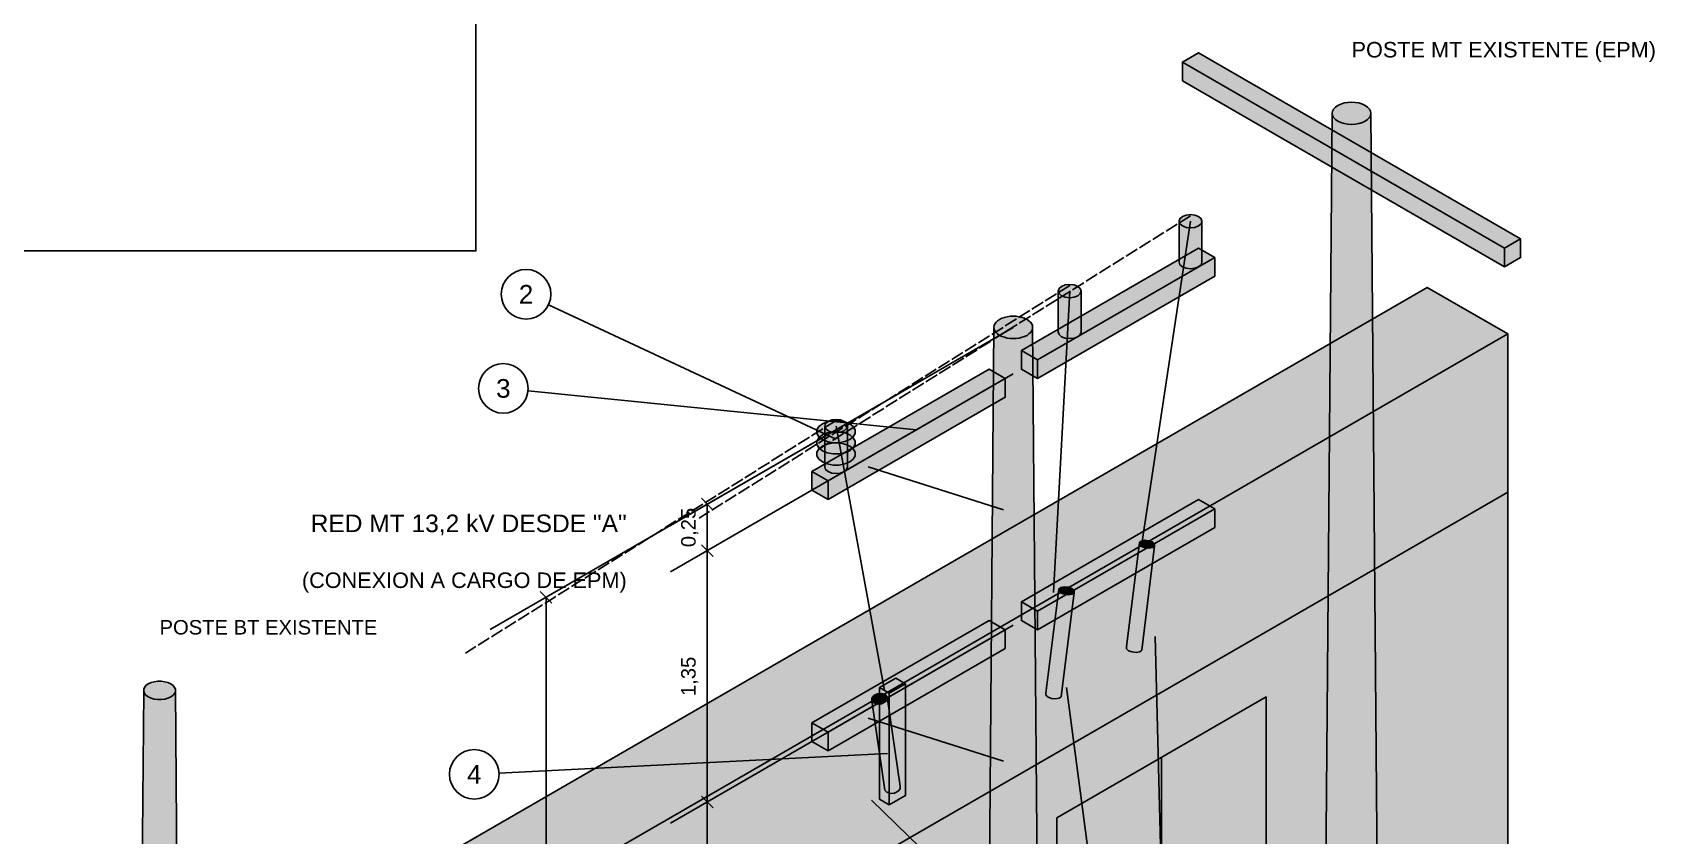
# Paper-space layout 'PLANCHA 3' of a CAD drawing. Header units: metres, sheet in millimetres. Extents: x 0 to 841, y 0 to 594.
# Drawn here: x 195.1 to 352.1, y 269.5 to 347.1 of the extents above; entities that cross this region are included whole.
import ezdxf
from ezdxf.enums import TextEntityAlignment as Align

# ---------------------------------------------------------------- set-up
doc = ezdxf.new("R2010")
doc.units = ezdxf.units.M
doc.linetypes.add('DASHED', pattern=[1.524, 1.27, -0.254])
for name, color, linetype in [('COTAS', 7, 'CONTINUOUS'), ('ISO_FILL', 8, 'CONTINUOUS'), ('ISO_FINO', 7, 'CONTINUOUS'), ('ISO_LIN', 7, 'CONTINUOUS'), ('ISO_OCULTO', 7, 'DASHED'), ('ISO_TXT', 7, 'CONTINUOUS'), ('MARCO', 7, 'CONTINUOUS'), ('TEXTO', 7, 'CONTINUOUS')]:
    doc.layers.add(name, color=color, linetype=linetype)
doc.styles.add('ARIAL', font='arial.ttf')

psp = doc.layouts.new('PLANCHA 3')

# ---------------------------------------------------------------- hatches: boundary and pattern name
at = {"layer": 'ISO_FILL', "true_color": 0x8f969d}
for points in [[(337.54, 326.25), (339.1, 327.15), (307.93, 345.15), (306.37, 344.25)], [(292.34, 315.45), (309.49, 325.35), (307.93, 326.25), (290.78, 316.35)], [(272.07, 303.75), (289.22, 313.65), (287.66, 314.55), (270.51, 304.65)], [(292.34, 291.15), (309.49, 301.05), (307.93, 301.95), (290.78, 292.05)], [(272.07, 279.45), (289.22, 289.35), (287.66, 290.25), (270.51, 280.35)]]:
    psp.add_hatch(color=7, dxfattribs=at).paths.add_polyline_path(points)
at = {"layer": 'ISO_FILL', "true_color": 0x70767c}
for points in [[(337.54, 324.45), (306.37, 342.45), (306.37, 344.25), (337.54, 326.25)], [(292.34, 313.65), (290.78, 314.55), (290.78, 316.35), (292.34, 315.45)], [(272.07, 301.95), (270.51, 302.85), (270.51, 304.65), (272.07, 303.75)], [(292.34, 289.35), (290.78, 290.25), (290.78, 292.05), (292.34, 291.15)], [(272.07, 277.65), (270.51, 278.55), (270.51, 280.35), (272.07, 279.45)]]:
    psp.add_hatch(color=7, dxfattribs=at).paths.add_polyline_path(points)
at = {"layer": 'ISO_FILL', "true_color": 0x6a5855}
for points in [[(319.32, 155.7), (319.38, 155.32), (320.9, 339.09), (320.86, 339.3)], [(204.75, 153.73), (204.88, 153.4), (205.92, 283.21), (205.85, 283.4)]]:
    psp.add_hatch(color=7, dxfattribs=at).paths.add_polyline_path(points)
at = {"layer": 'ISO_FILL', "true_color": 0x6c5a57}
psp.add_hatch(color=7, dxfattribs=at).paths.add_polyline_path([(319.38, 155.32), (319.58, 154.95), (321, 338.89), (320.9, 339.09)])
at = {"layer": 'ISO_FILL', "true_color": 0xba9a95}
for points in [[(321.41, 340.06), (321.18, 339.9), (321, 339.71), (320.9, 339.51), (320.86, 339.3), (320.9, 339.09), (321, 338.89), (321.18, 338.7), (321.41, 338.53), (321.69, 338.4), (322.02, 338.3), (322.37, 338.24), (322.74, 338.22), (323.1, 338.24), (323.45, 338.3), (323.78, 338.4), (324.06, 338.53), (324.29, 338.7), (324.47, 338.89), (324.57, 339.09), (324.61, 339.3), (324.57, 339.51), (324.47, 339.71), (324.29, 339.9), (324.06, 340.06), (323.78, 340.2), (323.45, 340.3), (323.1, 340.36), (322.74, 340.38), (322.37, 340.36), (322.02, 340.3), (321.69, 340.2)], [(206.29, 284.13), (206.07, 283.97), (205.92, 283.79), (205.85, 283.6), (205.85, 283.4), (205.92, 283.21), (206.07, 283.03), (206.29, 282.87), (206.56, 282.75), (206.87, 282.66), (207.21, 282.61), (207.55, 282.61), (207.89, 282.66), (208.2, 282.75), (208.47, 282.87), (208.69, 283.03), (208.84, 283.21), (208.91, 283.4), (208.91, 283.6), (208.84, 283.79), (208.69, 283.97), (208.47, 284.13), (208.2, 284.25), (207.89, 284.34), (207.55, 284.39), (207.21, 284.39), (206.87, 284.34), (206.56, 284.25)]]:
    psp.add_hatch(color=7, dxfattribs=at).paths.add_polyline_path(points)
at = {"layer": 'ISO_FILL', "true_color": 0x957b78}
psp.add_hatch(color=7, dxfattribs=at).paths.add_polyline_path([(325.89, 154.95), (326.09, 155.32), (324.57, 339.09), (324.47, 338.89)])
at = {"layer": 'ISO_FILL', "true_color": 0x87706c}
psp.add_hatch(color=7, dxfattribs=at).paths.add_polyline_path([(326.09, 155.32), (326.15, 155.7), (324.61, 339.3), (324.57, 339.09)])
at = {"layer": 'ISO_FILL', "true_color": 0x7c6764}
psp.add_hatch(color=7, dxfattribs=at).paths.add_polyline_path([(319.58, 154.95), (319.89, 154.6), (321.18, 338.7), (321, 338.89)])
at = {"layer": 'ISO_FILL', "true_color": 0x8b7370}
psp.add_hatch(color=7, dxfattribs=at).paths.add_polyline_path([(319.89, 154.6), (320.32, 154.31), (321.41, 338.53), (321.18, 338.7)])
at = {"layer": 'ISO_FILL', "true_color": 0x987e7b}
psp.add_hatch(color=7, dxfattribs=at).paths.add_polyline_path([(320.32, 154.31), (320.84, 154.06), (321.69, 338.4), (321.41, 338.53)])
at = {"layer": 'ISO_FILL', "true_color": 0xa48884}
psp.add_hatch(color=7, dxfattribs=at).paths.add_polyline_path([(320.84, 154.06), (321.43, 153.88), (322.02, 338.3), (321.69, 338.4)])
at = {"layer": 'ISO_FILL', "true_color": 0xae908c}
psp.add_hatch(color=7, dxfattribs=at).paths.add_polyline_path([(321.43, 153.88), (322.07, 153.77), (322.37, 338.24), (322.02, 338.3)])
at = {"layer": 'ISO_FILL', "true_color": 0xb59691}
psp.add_hatch(color=7, dxfattribs=at).paths.add_polyline_path([(322.07, 153.77), (322.74, 153.73), (322.74, 338.22), (322.37, 338.24)])
at = {"layer": 'ISO_FILL', "true_color": 0xb99995}
for points in [[(322.74, 153.73), (323.4, 153.77), (323.1, 338.24), (322.74, 338.22)], [(208.25, 152.46), (208.79, 152.61), (208.2, 282.75), (207.89, 282.66)]]:
    psp.add_hatch(color=7, dxfattribs=at).paths.add_polyline_path(points)
at = {"layer": 'ISO_FILL', "true_color": 0xba9a96}
for points in [[(323.4, 153.77), (324.04, 153.88), (323.45, 338.3), (323.1, 338.24)], [(207.68, 152.38), (208.25, 152.46), (207.89, 282.66), (207.55, 282.61)]]:
    psp.add_hatch(color=7, dxfattribs=at).paths.add_polyline_path(points)
at = {"layer": 'ISO_FILL', "true_color": 0xb89994}
psp.add_hatch(color=7, dxfattribs=at).paths.add_polyline_path([(324.04, 153.88), (324.63, 154.06), (323.78, 338.4), (323.45, 338.3)])
at = {"layer": 'ISO_FILL', "true_color": 0xb39490}
psp.add_hatch(color=7, dxfattribs=at).paths.add_polyline_path([(324.63, 154.06), (325.15, 154.31), (324.06, 338.53), (323.78, 338.4)])
at = {"layer": 'ISO_FILL', "true_color": 0xab8e8a}
psp.add_hatch(color=7, dxfattribs=at).paths.add_polyline_path([(325.15, 154.31), (325.58, 154.6), (324.29, 338.7), (324.06, 338.53)])
at = {"layer": 'ISO_FILL', "true_color": 0xa18582}
psp.add_hatch(color=7, dxfattribs=at).paths.add_polyline_path([(325.58, 154.6), (325.89, 154.95), (324.47, 338.89), (324.29, 338.7)])
at = {"layer": 'ISO_FILL', "true_color": 0x914c34}
for points in [[(306.37, 329.31), (306.13, 329.1), (306.05, 328.86), (306.13, 328.62), (306.37, 328.41), (306.73, 328.27), (307.15, 328.22), (307.57, 328.27), (307.93, 328.41), (308.17, 328.62), (308.25, 328.86), (308.17, 329.1), (307.93, 329.31), (307.57, 329.45), (307.15, 329.5), (306.73, 329.45)], [(307.15, 324.26), (307.57, 324.31), (307.57, 328.27), (307.15, 328.22)], [(294.68, 322.56), (294.44, 322.35), (294.35, 322.11), (294.44, 321.87), (294.68, 321.66), (295.03, 321.52), (295.46, 321.47), (295.88, 321.52), (296.24, 321.66), (296.47, 321.87), (296.56, 322.11), (296.47, 322.35), (296.24, 322.56), (295.88, 322.7), (295.46, 322.75), (295.03, 322.7)], [(295.46, 317.51), (295.88, 317.56), (295.88, 321.52), (295.46, 321.47)], [(271.53, 309.28), (271.18, 309.01), (271, 308.69), (271, 308.35), (271.18, 308.03), (271.53, 307.75), (272, 307.56), (272.56, 307.45), (273.15, 307.45), (273.7, 307.56), (274.18, 307.75), (274.52, 308.03), (274.7, 308.35), (274.7, 308.69), (274.52, 309.01), (274.18, 309.28), (273.7, 309.48), (273.15, 309.59), (272.56, 309.59), (272, 309.48)], [(272.07, 309.51), (271.83, 309.3), (271.75, 309.06), (271.83, 308.82), (272.07, 308.61), (272.43, 308.47), (272.85, 308.42), (273.27, 308.47), (273.63, 308.61), (273.87, 308.82), (273.95, 309.06), (273.87, 309.3), (273.63, 309.51), (273.27, 309.65), (272.85, 309.7), (272.43, 309.65)], [(271.53, 308.2), (271.18, 307.93), (271, 307.61), (271, 307.27), (271.18, 306.95), (271.53, 306.67), (272, 306.48), (272.56, 306.37), (273.15, 306.37), (273.7, 306.48), (274.18, 306.67), (274.52, 306.95), (274.7, 307.27), (274.7, 307.61), (274.52, 307.93), (274.18, 308.2), (273.7, 308.4), (273.15, 308.51), (272.56, 308.51), (272, 308.4)], [(272.85, 304.46), (273.27, 304.51), (273.27, 308.47), (272.85, 308.42)], [(271.53, 307.12), (271.18, 306.85), (271, 306.53), (271, 306.19), (271.18, 305.87), (271.53, 305.59), (272, 305.4), (272.56, 305.29), (273.15, 305.29), (273.7, 305.4), (274.18, 305.59), (274.52, 305.87), (274.7, 306.19), (274.7, 306.53), (274.52, 306.85), (274.18, 307.12), (273.7, 307.32), (273.15, 307.43), (272.56, 307.43), (272, 307.32)], [(278, 283.23), (279.56, 284.13), (278.62, 284.67), (277.06, 283.77)]]:
    psp.add_hatch(color=7, dxfattribs=at).paths.add_polyline_path(points)
at = {"layer": 'ISO_FILL', "true_color": 0x532b1e}
for points in [[(306.05, 324.9), (306.13, 324.66), (306.13, 328.62), (306.05, 328.86)], [(294.35, 318.15), (294.44, 317.91), (294.44, 321.87), (294.35, 322.11)], [(271.75, 305.1), (271.83, 304.86), (271.83, 308.82), (271.75, 309.06)]]:
    psp.add_hatch(color=7, dxfattribs=at).paths.add_polyline_path(points)
at = {"layer": 'ISO_FILL', "true_color": 0x673625}
for points in [[(306.13, 324.66), (306.37, 324.45), (306.37, 328.41), (306.13, 328.62)], [(294.44, 317.91), (294.68, 317.7), (294.68, 321.66), (294.44, 321.87)], [(271.83, 304.86), (272.07, 304.65), (272.07, 308.61), (271.83, 308.82)]]:
    psp.add_hatch(color=7, dxfattribs=at).paths.add_polyline_path(points)
at = {"layer": 'ISO_FILL', "true_color": 0x7c412d}
for points in [[(306.37, 324.45), (306.73, 324.31), (306.73, 328.27), (306.37, 328.41)], [(294.68, 317.7), (295.03, 317.56), (295.03, 321.52), (294.68, 321.66)], [(272.07, 304.65), (272.43, 304.51), (272.43, 308.47), (272.07, 308.61)]]:
    psp.add_hatch(color=7, dxfattribs=at).paths.add_polyline_path(points)
at = {"layer": 'ISO_FILL', "true_color": 0x8b4932}
for points in [[(306.73, 324.31), (307.15, 324.26), (307.15, 328.22), (306.73, 328.27)], [(295.03, 317.56), (295.46, 317.51), (295.46, 321.47), (295.03, 321.52)], [(272.43, 304.51), (272.85, 304.46), (272.85, 308.42), (272.43, 308.47)]]:
    psp.add_hatch(color=7, dxfattribs=at).paths.add_polyline_path(points)
at = {"layer": 'ISO_FILL', "true_color": 0x8e4a33}
for points in [[(307.57, 324.31), (307.93, 324.45), (307.93, 328.41), (307.57, 328.27)], [(295.88, 317.56), (296.24, 317.7), (296.24, 321.66), (295.88, 321.52)], [(273.27, 304.51), (273.63, 304.65), (273.63, 308.61), (273.27, 308.47)]]:
    psp.add_hatch(color=7, dxfattribs=at).paths.add_polyline_path(points)
at = {"layer": 'ISO_FILL', "true_color": 0x82442f}
for points in [[(307.93, 324.45), (308.17, 324.66), (308.17, 328.62), (307.93, 328.41)], [(296.24, 317.7), (296.47, 317.91), (296.47, 321.87), (296.24, 321.66)], [(273.63, 304.65), (273.87, 304.86), (273.87, 308.82), (273.63, 308.61)]]:
    psp.add_hatch(color=7, dxfattribs=at).paths.add_polyline_path(points)
at = {"layer": 'ISO_FILL', "true_color": 0x6f3a28}
for points in [[(308.17, 324.66), (308.25, 324.9), (308.25, 328.86), (308.17, 328.62)], [(296.47, 317.91), (296.56, 318.15), (296.56, 322.11), (296.47, 321.87)], [(273.87, 304.86), (273.95, 305.1), (273.95, 309.06), (273.87, 308.82)]]:
    psp.add_hatch(color=7, dxfattribs=at).paths.add_polyline_path(points)
at = {"layer": 'ISO_FILL', "true_color": 0x878e95}
for points in [[(337.54, 324.45), (339.1, 325.35), (339.1, 327.15), (337.54, 326.25)], [(292.34, 313.65), (309.49, 323.55), (309.49, 325.35), (292.34, 315.45)], [(272.07, 301.95), (289.22, 311.85), (289.22, 313.65), (272.07, 303.75)], [(292.34, 289.35), (309.49, 299.25), (309.49, 301.05), (292.34, 291.15)], [(272.07, 277.65), (289.22, 287.55), (289.22, 289.35), (272.07, 279.45)]]:
    psp.add_hatch(color=7, dxfattribs=at).paths.add_polyline_path(points)
at = {"layer": 'ISO_FILL', "true_color": 0xd6d2c9}
psp.add_hatch(color=7, dxfattribs=at).paths.add_polyline_path([(143, 205.47), (337.86, 317.97), (330.06, 322.47), (135.21, 209.97)])
at = {"layer": 'ISO_FILL', "true_color": 0xb1b0a8}
for points in [[(288.67, 319.37), (288.48, 319.24), (288.33, 319.09), (288.22, 318.93), (288.15, 318.77), (288.13, 318.6), (288.15, 318.43), (288.22, 318.27), (288.33, 318.11), (288.48, 317.96), (288.67, 317.83), (288.9, 317.72), (289.15, 317.64), (289.42, 317.57), (289.71, 317.53), (290, 317.52), (290.29, 317.53), (290.58, 317.57), (290.85, 317.64), (291.1, 317.72), (291.33, 317.83), (291.52, 317.96), (291.67, 318.11), (291.78, 318.27), (291.85, 318.43), (291.87, 318.6), (291.85, 318.77), (291.78, 318.93), (291.67, 319.09), (291.52, 319.24), (291.33, 319.37), (291.1, 319.48), (290.85, 319.56), (290.58, 319.63), (290.29, 319.67), (290, 319.68), (289.71, 319.67), (289.42, 319.63), (289.15, 319.56), (288.9, 319.48)], [(291.06, 133.12), (291.55, 133.24), (290.85, 317.64), (290.58, 317.57)]]:
    psp.add_hatch(color=7, dxfattribs=at).paths.add_polyline_path(points)
at = {"layer": 'ISO_FILL', "true_color": 0xcac7be}
psp.add_hatch(color=7, dxfattribs=at).paths.add_polyline_path([(143, 123.57), (337.86, 236.07), (337.86, 317.97), (143, 205.47)])
at = {"layer": 'ISO_FILL', "true_color": 0x333336}
for points in [[(143, 190.17), (337.86, 302.67), (337.86, 317.97), (143, 205.47)], [(278.11, 273.54), (278.51, 273.57), (277.26, 282.21), (276.87, 282.18)]]:
    psp.add_hatch(color=7, dxfattribs=at).paths.add_polyline_path(points)
at = {"layer": 'ISO_FILL', "true_color": 0x656460}
for points in [[(286.58, 135), (286.63, 134.69), (288.15, 318.43), (288.13, 318.6)], [(286.63, 134.69), (286.75, 134.39), (288.22, 318.27), (288.15, 318.43)]]:
    psp.add_hatch(color=7, dxfattribs=at).paths.add_polyline_path(points)
at = {"layer": 'ISO_FILL', "true_color": 0x6f6e69}
psp.add_hatch(color=7, dxfattribs=at).paths.add_polyline_path([(286.75, 134.39), (286.96, 134.1), (288.33, 318.11), (288.22, 318.27)])
at = {"layer": 'ISO_FILL', "true_color": 0x7b7a75}
psp.add_hatch(color=7, dxfattribs=at).paths.add_polyline_path([(286.96, 134.1), (287.24, 133.84), (288.48, 317.96), (288.33, 318.11)])
at = {"layer": 'ISO_FILL', "true_color": 0x86857f}
psp.add_hatch(color=7, dxfattribs=at).paths.add_polyline_path([(287.24, 133.84), (287.58, 133.6), (288.67, 317.83), (288.48, 317.96)])
at = {"layer": 'ISO_FILL', "true_color": 0x908f89}
psp.add_hatch(color=7, dxfattribs=at).paths.add_polyline_path([(287.58, 133.6), (287.99, 133.4), (288.9, 317.72), (288.67, 317.83)])
at = {"layer": 'ISO_FILL', "true_color": 0x9a9892}
psp.add_hatch(color=7, dxfattribs=at).paths.add_polyline_path([(287.99, 133.4), (288.45, 133.24), (289.15, 317.64), (288.9, 317.72)])
at = {"layer": 'ISO_FILL', "true_color": 0xa2a09a}
psp.add_hatch(color=7, dxfattribs=at).paths.add_polyline_path([(288.45, 133.24), (288.94, 133.12), (289.42, 317.57), (289.15, 317.64)])
at = {"layer": 'ISO_FILL', "true_color": 0xa9a7a0}
psp.add_hatch(color=7, dxfattribs=at).paths.add_polyline_path([(288.94, 133.12), (289.47, 133.05), (289.71, 317.53), (289.42, 317.57)])
at = {"layer": 'ISO_FILL', "true_color": 0xadaca5}
psp.add_hatch(color=7, dxfattribs=at).paths.add_polyline_path([(289.47, 133.05), (290, 133.03), (290, 317.52), (289.71, 317.53)])
at = {"layer": 'ISO_FILL', "true_color": 0xb1afa8}
psp.add_hatch(color=7, dxfattribs=at).paths.add_polyline_path([(290, 133.03), (290.53, 133.05), (290.29, 317.53), (290, 317.52)])
at = {"layer": 'ISO_FILL', "true_color": 0xb2b0a9}
psp.add_hatch(color=7, dxfattribs=at).paths.add_polyline_path([(290.53, 133.05), (291.06, 133.12), (290.58, 317.57), (290.29, 317.53)])
at = {"layer": 'ISO_FILL', "true_color": 0xafada6}
psp.add_hatch(color=7, dxfattribs=at).paths.add_polyline_path([(291.55, 133.24), (292.01, 133.4), (291.1, 317.72), (290.85, 317.64)])
at = {"layer": 'ISO_FILL', "true_color": 0xaba9a2}
psp.add_hatch(color=7, dxfattribs=at).paths.add_polyline_path([(292.01, 133.4), (292.42, 133.6), (291.33, 317.83), (291.1, 317.72)])
at = {"layer": 'ISO_FILL', "true_color": 0xa5a39c}
psp.add_hatch(color=7, dxfattribs=at).paths.add_polyline_path([(292.42, 133.6), (292.76, 133.84), (291.52, 317.96), (291.33, 317.83)])
at = {"layer": 'ISO_FILL', "true_color": 0x9d9c95}
psp.add_hatch(color=7, dxfattribs=at).paths.add_polyline_path([(292.76, 133.84), (293.04, 134.1), (291.67, 318.11), (291.52, 317.96)])
at = {"layer": 'ISO_FILL', "true_color": 0x94938d}
psp.add_hatch(color=7, dxfattribs=at).paths.add_polyline_path([(293.04, 134.1), (293.25, 134.39), (291.78, 318.27), (291.67, 318.11)])
at = {"layer": 'ISO_FILL', "true_color": 0x8a8983}
psp.add_hatch(color=7, dxfattribs=at).paths.add_polyline_path([(293.25, 134.39), (293.37, 134.69), (291.85, 318.43), (291.78, 318.27)])
at = {"layer": 'ISO_FILL', "true_color": 0x7f7e79}
psp.add_hatch(color=7, dxfattribs=at).paths.add_polyline_path([(293.37, 134.69), (293.42, 135), (291.87, 318.6), (291.85, 318.43)])
at = {"layer": 'ISO_FILL', "true_color": 0x1f1f21}
for points in [[(300.95, 287.72), (300.95, 287.52), (302.2, 297.6), (302.2, 297.8)], [(293.15, 283.22), (293.16, 283.02), (294.4, 293.1), (294.4, 293.3)]]:
    psp.add_hatch(color=7, dxfattribs=at).paths.add_polyline_path(points)
at = {"layer": 'ISO_FILL', "true_color": 0x28282b}
for points in [[(300.95, 287.52), (301.15, 287.33), (302.4, 297.41), (302.2, 297.6)], [(293.16, 283.02), (293.36, 282.83), (294.6, 292.91), (294.4, 293.1)]]:
    psp.add_hatch(color=7, dxfattribs=at).paths.add_polyline_path(points)
at = {"layer": 'ISO_FILL', "true_color": 0x323236}
for points in [[(301.15, 287.33), (301.5, 287.21), (302.74, 297.29), (302.4, 297.41)], [(293.36, 282.83), (293.7, 282.71), (294.95, 292.79), (294.6, 292.91)]]:
    psp.add_hatch(color=7, dxfattribs=at).paths.add_polyline_path(points)
at = {"layer": 'ISO_FILL', "true_color": 0x38383b}
for points in [[(301.5, 287.21), (301.89, 287.17), (303.14, 297.25), (302.74, 297.29)], [(293.7, 282.71), (294.1, 282.67), (295.35, 292.75), (294.95, 292.79)]]:
    psp.add_hatch(color=7, dxfattribs=at).paths.add_polyline_path(points)
at = {"layer": 'ISO_FILL', "true_color": 0x36363a}
for points in [[(301.89, 287.17), (302.24, 287.24), (303.48, 297.31), (303.14, 297.25)], [(294.1, 282.67), (294.44, 282.74), (295.69, 292.81), (295.35, 292.75)]]:
    psp.add_hatch(color=7, dxfattribs=at).paths.add_polyline_path(points)
at = {"layer": 'ISO_FILL', "true_color": 0x343437}
for points in [[(302.39, 297.94), (302.2, 297.8), (302.2, 297.6), (302.4, 297.41), (302.74, 297.29), (303.14, 297.25), (303.48, 297.31), (303.68, 297.46), (303.68, 297.66), (303.48, 297.85), (303.13, 297.97), (302.74, 298.01)], [(294.6, 293.44), (294.4, 293.3), (294.4, 293.1), (294.6, 292.91), (294.95, 292.79), (295.35, 292.75), (295.69, 292.81), (295.89, 292.96), (295.88, 293.16), (295.68, 293.35), (295.34, 293.47), (294.94, 293.51)]]:
    psp.add_hatch(color=7, dxfattribs=at).paths.add_polyline_path(points)
at = {"layer": 'ISO_FILL', "true_color": 0x2e2e32}
for points in [[(302.24, 287.24), (302.43, 287.38), (303.68, 297.46), (303.48, 297.31)], [(294.44, 282.74), (294.64, 282.88), (295.89, 292.96), (295.69, 292.81)]]:
    psp.add_hatch(color=7, dxfattribs=at).paths.add_polyline_path(points)
at = {"layer": 'ISO_FILL', "true_color": 0x894831}
psp.add_hatch(color=7, dxfattribs=at).paths.add_polyline_path([(278, 272.43), (279.56, 273.33), (279.56, 284.13), (278, 283.23)])
at = {"layer": 'ISO_FILL', "true_color": 0x796461}
psp.add_hatch(color=7, dxfattribs=at).paths.add_polyline_path([(204.88, 153.4), (205.14, 153.09), (206.07, 283.03), (205.92, 283.21)])
at = {"layer": 'ISO_FILL', "true_color": 0x8a726f}
psp.add_hatch(color=7, dxfattribs=at).paths.add_polyline_path([(205.14, 153.09), (205.51, 152.82), (206.29, 282.87), (206.07, 283.03)])
at = {"layer": 'ISO_FILL', "true_color": 0x997f7b}
psp.add_hatch(color=7, dxfattribs=at).paths.add_polyline_path([(205.51, 152.82), (205.97, 152.61), (206.56, 282.75), (206.29, 282.87)])
at = {"layer": 'ISO_FILL', "true_color": 0xa78a86}
psp.add_hatch(color=7, dxfattribs=at).paths.add_polyline_path([(205.97, 152.61), (206.51, 152.46), (206.87, 282.66), (206.56, 282.75)])
at = {"layer": 'ISO_FILL', "true_color": 0xb1928e}
psp.add_hatch(color=7, dxfattribs=at).paths.add_polyline_path([(206.51, 152.46), (207.08, 152.38), (207.21, 282.61), (206.87, 282.66)])
at = {"layer": 'ISO_FILL', "true_color": 0xb79893}
psp.add_hatch(color=7, dxfattribs=at).paths.add_polyline_path([(207.08, 152.38), (207.68, 152.38), (207.55, 282.61), (207.21, 282.61)])
at = {"layer": 'ISO_FILL', "true_color": 0xb49590}
psp.add_hatch(color=7, dxfattribs=at).paths.add_polyline_path([(208.79, 152.61), (209.25, 152.82), (208.47, 282.87), (208.2, 282.75)])
at = {"layer": 'ISO_FILL', "true_color": 0xab8d89}
psp.add_hatch(color=7, dxfattribs=at).paths.add_polyline_path([(209.25, 152.82), (209.62, 153.09), (208.69, 283.03), (208.47, 282.87)])
at = {"layer": 'ISO_FILL', "true_color": 0x9f8380}
psp.add_hatch(color=7, dxfattribs=at).paths.add_polyline_path([(209.62, 153.09), (209.88, 153.4), (208.84, 283.21), (208.69, 283.03)])
at = {"layer": 'ISO_FILL', "true_color": 0x907774}
psp.add_hatch(color=7, dxfattribs=at).paths.add_polyline_path([(209.88, 153.4), (210.01, 153.73), (208.91, 283.4), (208.84, 283.21)])
at = {"layer": 'ISO_FILL', "true_color": 0x7f6966}
psp.add_hatch(color=7, dxfattribs=at).paths.add_polyline_path([(210.01, 153.73), (210.01, 154.07), (208.91, 283.6), (208.91, 283.4)])
at = {"layer": 'ISO_FILL', "true_color": 0x37373b}
psp.add_hatch(color=7, dxfattribs=at).paths.add_polyline_path([(276.52, 283), (276.32, 282.76), (276.32, 282.49), (276.52, 282.28), (276.87, 282.18), (277.26, 282.21), (277.61, 282.38), (277.8, 282.62), (277.8, 282.89), (277.6, 283.1), (277.26, 283.2), (276.86, 283.17)])
at = {"layer": 'ISO_FILL', "true_color": 0x723b29}
psp.add_hatch(color=7, dxfattribs=at).paths.add_polyline_path([(278, 272.43), (277.06, 272.97), (277.06, 283.77), (278, 283.23)])
at = {"layer": 'ISO_FILL', "true_color": 0x303034}
psp.add_hatch(color=7, dxfattribs=at).paths.add_polyline_path([(278.85, 273.74), (279.05, 273.98), (277.8, 282.62), (277.61, 282.38)])
at = {"layer": 'ISO_FILL', "true_color": 0x27272a}
psp.add_hatch(color=7, dxfattribs=at).paths.add_polyline_path([(279.05, 273.98), (279.05, 274.25), (277.8, 282.89), (277.8, 282.62)])
at = {"layer": 'ISO_FILL', "true_color": 0x87a1af}
psp.add_hatch(color=7, dxfattribs=at).paths.add_polyline_path([(294.21, 223.47), (314.47, 235.17), (314.47, 282.87), (294.21, 271.17)])
at = {"layer": 'ISO_FILL', "true_color": 0x212123}
psp.add_hatch(color=7, dxfattribs=at).paths.add_polyline_path([(277.57, 273.85), (277.77, 273.64), (276.52, 282.28), (276.32, 282.49)])
at = {"layer": 'ISO_FILL', "true_color": 0x2c2c2f}
psp.add_hatch(color=7, dxfattribs=at).paths.add_polyline_path([(277.77, 273.64), (278.11, 273.54), (276.87, 282.18), (276.52, 282.28)])
at = {"layer": 'ISO_FILL', "true_color": 0x343438}
psp.add_hatch(color=7, dxfattribs=at).paths.add_polyline_path([(278.51, 273.57), (278.85, 273.74), (277.61, 282.38), (277.26, 282.21)])

# ---------------------------------------------------------------- linework, layer by layer
at = {"layer": 'COTAS'}
for p, q in [((245.03, 320.79), (272.85, 307.8)), ((290, 318.6), (239.37, 289.37)), ((290, 318.6), (256.83, 299.45)), ((290, 314.1), (256.83, 294.95)), ((290, 314.1), (256.83, 294.95)), ((243.04, 312.46), (280.65, 308.7)), ((260.95, 300.93), (259.82, 302.07)), ((260.38, 297), (260.38, 301.5)), ((260.95, 296.43), (259.82, 297.57)), ((260.95, 296.43), (259.82, 297.57)), ((260.38, 272.7), (260.38, 297)), ((245.36, 291.93), (244.23, 293.07)), ((244.79, 108.9), (244.79, 292.5)), ((290, 289.8), (256.83, 270.65)), ((290, 289.8), (256.83, 270.65)), ((240.24, 275.5), (277.84, 277.38)), ((260.95, 272.13), (259.82, 273.27)), ((260.95, 272.13), (259.82, 273.27)), ((260.38, 217.8), (260.38, 272.7))]:
    psp.add_line(p, q, dxfattribs=at)
for centre in [(242.85, 321.8), (240.65, 312.7), (237.84, 275.38)]:
    psp.add_circle(centre, 2.4, dxfattribs=at)
at = {"layer": 'ISO_FINO'}
psp.add_line((304.34, 229.32), (304.34, 277.02), dxfattribs=at)
for points in [[(271.53, 309.28), (271.18, 309.01), (271, 308.69), (271, 308.35), (271.18, 308.03), (271.53, 307.75), (272, 307.56), (272.56, 307.45), (273.15, 307.45), (273.7, 307.56), (274.18, 307.75), (274.52, 308.03), (274.7, 308.35), (274.7, 308.69), (274.52, 309.01), (274.18, 309.28), (273.7, 309.48), (273.15, 309.59), (272.56, 309.59), (272, 309.48)], [(271.53, 308.2), (271.18, 307.93), (271, 307.61), (271, 307.27), (271.18, 306.95), (271.53, 306.67), (272, 306.48), (272.56, 306.37), (273.15, 306.37), (273.7, 306.48), (274.18, 306.67), (274.52, 306.95), (274.7, 307.27), (274.7, 307.61), (274.52, 307.93), (274.18, 308.2), (273.7, 308.4), (273.15, 308.51), (272.56, 308.51), (272, 308.4)], [(271.53, 307.12), (271.18, 306.85), (271, 306.53), (271, 306.19), (271.18, 305.87), (271.53, 305.59), (272, 305.4), (272.56, 305.29), (273.15, 305.29), (273.7, 305.4), (274.18, 305.59), (274.52, 305.87), (274.7, 306.19), (274.7, 306.53), (274.52, 306.85), (274.18, 307.12), (273.7, 307.32), (273.15, 307.43), (272.56, 307.43), (272, 307.32)]]:
    psp.add_lwpolyline(points, close=True, dxfattribs=at)
at = {"layer": 'ISO_LIN'}
for p, q in [((319.32, 155.7), (320.86, 339.3)), ((320.86, 339.3), (320.9, 339.09)), ((320.9, 339.09), (321, 338.89)), ((324.47, 338.89), (324.57, 339.09)), ((324.57, 339.09), (324.61, 339.3)), ((326.15, 155.7), (324.61, 339.3)), ((321, 338.89), (321.18, 338.7)), ((321.18, 338.7), (321.41, 338.53)), ((321.41, 338.53), (321.69, 338.4)), ((321.69, 338.4), (322.02, 338.3)), ((322.02, 338.3), (322.37, 338.24)), ((322.37, 338.24), (322.74, 338.22)), ((322.74, 338.22), (323.1, 338.24)), ((323.1, 338.24), (323.45, 338.3)), ((323.45, 338.3), (323.78, 338.4)), ((323.78, 338.4), (324.06, 338.53)), ((324.06, 338.53), (324.29, 338.7)), ((324.29, 338.7), (324.47, 338.89)), ((307.15, 328.86), (302.47, 297.9)), ((306.05, 324.9), (306.05, 328.86)), ((306.05, 328.86), (306.13, 328.62)), ((306.13, 328.62), (306.37, 328.41)), ((306.37, 328.41), (306.73, 328.27)), ((306.73, 328.27), (307.15, 328.22)), ((307.15, 328.22), (307.57, 328.27)), ((307.57, 328.27), (307.93, 328.41)), ((307.93, 328.41), (308.17, 328.62)), ((308.17, 328.62), (308.25, 328.86)), ((308.25, 324.9), (308.25, 328.86)), ((306.05, 324.9), (306.13, 324.66)), ((306.13, 324.66), (306.37, 324.45)), ((306.37, 324.45), (306.73, 324.31)), ((306.73, 324.31), (307.15, 324.26)), ((307.15, 324.26), (307.57, 324.31)), ((307.57, 324.31), (307.93, 324.45)), ((307.93, 324.45), (308.17, 324.66)), ((308.17, 324.66), (308.25, 324.9)), ((295.46, 322.11), (293.9, 292.95)), ((294.35, 318.15), (294.35, 322.11)), ((294.35, 322.11), (294.44, 321.87)), ((294.44, 321.87), (294.68, 321.66)), ((296.24, 321.66), (296.47, 321.87)), ((296.47, 321.87), (296.56, 322.11)), ((296.56, 318.15), (296.56, 322.11)), ((294.68, 321.66), (295.03, 321.52)), ((295.03, 321.52), (295.46, 321.47)), ((295.46, 321.47), (295.88, 321.52)), ((295.88, 321.52), (296.24, 321.66)), ((286.58, 135), (288.13, 318.6)), ((288.13, 318.6), (288.15, 318.43)), ((288.15, 318.43), (288.22, 318.27)), ((288.22, 318.27), (288.33, 318.11)), ((288.33, 318.11), (288.48, 317.96)), ((288.48, 317.96), (288.67, 317.83)), ((288.67, 317.83), (288.9, 317.72)), ((288.9, 317.72), (289.15, 317.64)), ((289.15, 317.64), (289.42, 317.57)), ((289.42, 317.57), (289.71, 317.53)), ((289.71, 317.53), (290, 317.52)), ((290, 317.52), (290.29, 317.53)), ((290.29, 317.53), (290.58, 317.57)), ((290.58, 317.57), (290.85, 317.64)), ((290.85, 317.64), (291.1, 317.72)), ((291.1, 317.72), (291.33, 317.83)), ((291.33, 317.83), (291.52, 317.96)), ((291.52, 317.96), (291.67, 318.11)), ((291.67, 318.11), (291.78, 318.27)), ((291.78, 318.27), (291.85, 318.43)), ((291.85, 318.43), (291.87, 318.6)), ((293.42, 135), (291.87, 318.6)), ((294.35, 318.15), (294.44, 317.91)), ((294.44, 317.91), (294.68, 317.7)), ((294.68, 317.7), (295.03, 317.56)), ((295.03, 317.56), (295.46, 317.51)), ((295.46, 317.51), (295.88, 317.56)), ((295.88, 317.56), (296.24, 317.7)), ((296.24, 317.7), (296.47, 317.91)), ((296.47, 317.91), (296.56, 318.15)), ((271.75, 305.1), (271.75, 309.06)), ((271.75, 309.06), (271.83, 308.82)), ((271.83, 308.82), (272.07, 308.61)), ((272.07, 308.61), (272.43, 308.47)), ((272.43, 308.47), (272.85, 308.42)), ((272.85, 309.06), (277.53, 283.5)), ((272.85, 308.42), (273.27, 308.47)), ((273.27, 308.47), (273.63, 308.61)), ((273.63, 308.61), (273.87, 308.82)), ((273.87, 308.82), (273.95, 309.06)), ((273.95, 305.1), (273.95, 309.06)), ((271.75, 305.1), (271.83, 304.86)), ((271.83, 304.86), (272.07, 304.65)), ((272.07, 304.65), (272.43, 304.51)), ((273.27, 304.51), (273.63, 304.65)), ((273.63, 304.65), (273.87, 304.86)), ((273.87, 304.86), (273.95, 305.1)), ((275.97, 305.1), (289.06, 300.96)), ((272.43, 304.51), (272.85, 304.46)), ((272.85, 304.46), (273.27, 304.51)), ((300.95, 287.72), (302.2, 297.8)), ((302.2, 297.8), (302.2, 297.6)), ((302.2, 297.6), (302.4, 297.41)), ((302.4, 297.41), (302.74, 297.29)), ((302.43, 287.38), (303.68, 297.46)), ((302.74, 297.29), (303.14, 297.25)), ((303.14, 297.25), (303.48, 297.31)), ((303.48, 297.31), (303.68, 297.46)), ((293.15, 283.22), (294.4, 293.3)), ((294.4, 293.3), (294.4, 293.1)), ((294.4, 293.1), (294.6, 292.91)), ((294.6, 292.91), (294.95, 292.79)), ((294.64, 282.88), (295.89, 292.96)), ((294.95, 292.79), (295.35, 292.75)), ((295.35, 292.75), (295.69, 292.81)), ((295.69, 292.81), (295.89, 292.96)), ((300.95, 287.72), (300.95, 287.52)), ((300.95, 287.52), (301.15, 287.33)), ((301.15, 287.33), (301.5, 287.21)), ((302.24, 287.24), (302.43, 287.38)), ((303.72, 288.72), (304.34, 264.96)), ((301.5, 287.21), (301.89, 287.17)), ((301.89, 287.17), (302.24, 287.24)), ((204.75, 153.73), (205.85, 283.4)), ((205.85, 283.4), (205.92, 283.21)), ((205.92, 283.21), (206.07, 283.03)), ((206.07, 283.03), (206.29, 282.87)), ((206.29, 282.87), (206.56, 282.75)), ((206.56, 282.75), (206.87, 282.66)), ((206.87, 282.66), (207.21, 282.61)), ((207.21, 282.61), (207.55, 282.61)), ((207.55, 282.61), (207.89, 282.66)), ((207.89, 282.66), (208.2, 282.75)), ((208.2, 282.75), (208.47, 282.87)), ((208.47, 282.87), (208.69, 283.03)), ((208.69, 283.03), (208.84, 283.21)), ((208.84, 283.21), (208.91, 283.4)), ((208.91, 283.4), (208.91, 283.6)), ((210.01, 154.07), (208.91, 283.6)), ((277.61, 282.38), (277.8, 282.62)), ((277.8, 282.62), (277.8, 282.89)), ((279.05, 274.25), (277.8, 282.89)), ((293.15, 283.22), (293.16, 283.02)), ((293.16, 283.02), (293.36, 282.83)), ((293.36, 282.83), (293.7, 282.71)), ((293.7, 282.71), (294.1, 282.67)), ((294.1, 282.67), (294.44, 282.74)), ((294.44, 282.74), (294.64, 282.88)), ((295.14, 283.77), (298.11, 261.36)), ((277.57, 273.85), (276.32, 282.49)), ((276.32, 282.49), (276.52, 282.28)), ((276.52, 282.28), (276.87, 282.18)), ((276.87, 282.18), (277.26, 282.21)), ((277.26, 282.21), (277.61, 282.38)), ((275.97, 280.8), (289.06, 276.66)), ((277.57, 273.85), (277.77, 273.64)), ((277.77, 273.64), (278.11, 273.54)), ((278.11, 273.54), (278.51, 273.57)), ((278.51, 273.57), (278.85, 273.74)), ((278.85, 273.74), (279.05, 273.98)), ((279.05, 273.98), (279.05, 274.25)), ((276.28, 272.88), (291.87, 257.76))]:
    psp.add_line(p, q, dxfattribs=at)
for points in [[(337.54, 326.25), (339.1, 327.15), (307.93, 345.15), (306.37, 344.25)], [(337.54, 324.45), (306.37, 342.45), (306.37, 344.25), (337.54, 326.25)], [(321.41, 340.06), (321.18, 339.9), (321, 339.71), (320.9, 339.51), (320.86, 339.3), (320.9, 339.09), (321, 338.89), (321.18, 338.7), (321.41, 338.53), (321.69, 338.4), (322.02, 338.3), (322.37, 338.24), (322.74, 338.22), (323.1, 338.24), (323.45, 338.3), (323.78, 338.4), (324.06, 338.53), (324.29, 338.7), (324.47, 338.89), (324.57, 339.09), (324.61, 339.3), (324.57, 339.51), (324.47, 339.71), (324.29, 339.9), (324.06, 340.06), (323.78, 340.2), (323.45, 340.3), (323.1, 340.36), (322.74, 340.38), (322.37, 340.36), (322.02, 340.3), (321.69, 340.2)], [(306.37, 329.31), (306.13, 329.1), (306.05, 328.86), (306.13, 328.62), (306.37, 328.41), (306.73, 328.27), (307.15, 328.22), (307.57, 328.27), (307.93, 328.41), (308.17, 328.62), (308.25, 328.86), (308.17, 329.1), (307.93, 329.31), (307.57, 329.45), (307.15, 329.5), (306.73, 329.45)], [(337.54, 324.45), (339.1, 325.35), (339.1, 327.15), (337.54, 326.25)], [(292.34, 315.45), (309.49, 325.35), (307.93, 326.25), (290.78, 316.35)], [(292.34, 313.65), (309.49, 323.55), (309.49, 325.35), (292.34, 315.45)], [(143, 205.47), (337.86, 317.97), (330.06, 322.47), (135.21, 209.97)], [(294.68, 322.56), (294.44, 322.35), (294.35, 322.11), (294.44, 321.87), (294.68, 321.66), (295.03, 321.52), (295.46, 321.47), (295.88, 321.52), (296.24, 321.66), (296.47, 321.87), (296.56, 322.11), (296.47, 322.35), (296.24, 322.56), (295.88, 322.7), (295.46, 322.75), (295.03, 322.7)], [(288.67, 319.37), (288.48, 319.24), (288.33, 319.09), (288.22, 318.93), (288.15, 318.77), (288.13, 318.6), (288.15, 318.43), (288.22, 318.27), (288.33, 318.11), (288.48, 317.96), (288.67, 317.83), (288.9, 317.72), (289.15, 317.64), (289.42, 317.57), (289.71, 317.53), (290, 317.52), (290.29, 317.53), (290.58, 317.57), (290.85, 317.64), (291.1, 317.72), (291.33, 317.83), (291.52, 317.96), (291.67, 318.11), (291.78, 318.27), (291.85, 318.43), (291.87, 318.6), (291.85, 318.77), (291.78, 318.93), (291.67, 319.09), (291.52, 319.24), (291.33, 319.37), (291.1, 319.48), (290.85, 319.56), (290.58, 319.63), (290.29, 319.67), (290, 319.68), (289.71, 319.67), (289.42, 319.63), (289.15, 319.56), (288.9, 319.48)], [(143, 123.57), (337.86, 236.07), (337.86, 317.97), (143, 205.47)], [(143, 190.17), (337.86, 302.67), (337.86, 317.97), (143, 205.47)], [(292.34, 313.65), (290.78, 314.55), (290.78, 316.35), (292.34, 315.45)], [(272.07, 303.75), (289.22, 313.65), (287.66, 314.55), (270.51, 304.65)], [(272.07, 301.95), (289.22, 311.85), (289.22, 313.65), (272.07, 303.75)], [(272.07, 309.51), (271.83, 309.3), (271.75, 309.06), (271.83, 308.82), (272.07, 308.61), (272.43, 308.47), (272.85, 308.42), (273.27, 308.47), (273.63, 308.61), (273.87, 308.82), (273.95, 309.06), (273.87, 309.3), (273.63, 309.51), (273.27, 309.65), (272.85, 309.7), (272.43, 309.65)], [(272.07, 301.95), (270.51, 302.85), (270.51, 304.65), (272.07, 303.75)], [(292.34, 291.15), (309.49, 301.05), (307.93, 301.95), (290.78, 292.05)], [(292.34, 289.35), (309.49, 299.25), (309.49, 301.05), (292.34, 291.15)], [(302.39, 297.94), (302.2, 297.8), (302.2, 297.6), (302.4, 297.41), (302.74, 297.29), (303.14, 297.25), (303.48, 297.31), (303.68, 297.46), (303.68, 297.66), (303.48, 297.85), (303.13, 297.97), (302.74, 298.01)], [(292.34, 289.35), (290.78, 290.25), (290.78, 292.05), (292.34, 291.15)], [(294.6, 293.44), (294.4, 293.3), (294.4, 293.1), (294.6, 292.91), (294.95, 292.79), (295.35, 292.75), (295.69, 292.81), (295.89, 292.96), (295.88, 293.16), (295.68, 293.35), (295.34, 293.47), (294.94, 293.51)], [(272.07, 279.45), (289.22, 289.35), (287.66, 290.25), (270.51, 280.35)], [(272.07, 277.65), (289.22, 287.55), (289.22, 289.35), (272.07, 279.45)], [(206.29, 284.13), (206.07, 283.97), (205.92, 283.79), (205.85, 283.6), (205.85, 283.4), (205.92, 283.21), (206.07, 283.03), (206.29, 282.87), (206.56, 282.75), (206.87, 282.66), (207.21, 282.61), (207.55, 282.61), (207.89, 282.66), (208.2, 282.75), (208.47, 282.87), (208.69, 283.03), (208.84, 283.21), (208.91, 283.4), (208.91, 283.6), (208.84, 283.79), (208.69, 283.97), (208.47, 284.13), (208.2, 284.25), (207.89, 284.34), (207.55, 284.39), (207.21, 284.39), (206.87, 284.34), (206.56, 284.25)], [(278, 283.23), (279.56, 284.13), (278.62, 284.67), (277.06, 283.77)], [(278, 272.43), (279.56, 273.33), (279.56, 284.13), (278, 283.23)], [(276.52, 283), (276.32, 282.76), (276.32, 282.49), (276.52, 282.28), (276.87, 282.18), (277.26, 282.21), (277.61, 282.38), (277.8, 282.62), (277.8, 282.89), (277.6, 283.1), (277.26, 283.2), (276.86, 283.17)], [(278, 272.43), (277.06, 272.97), (277.06, 283.77), (278, 283.23)], [(294.21, 223.47), (314.47, 235.17), (314.47, 282.87), (294.21, 271.17)], [(272.07, 277.65), (270.51, 278.55), (270.51, 280.35), (272.07, 279.45)]]:
    psp.add_lwpolyline(points, close=True, dxfattribs=at)
at = {"layer": 'ISO_OCULTO'}
for points in [[(307.15, 329.4), (271.29, 306.9)], [(295.46, 322.65), (259.6, 300.15)], [(272.85, 309.6), (237, 287.1)]]:
    psp.add_lwpolyline(points, dxfattribs=at)
at = {"layer": 'MARCO'}
psp.add_lwpolyline([(20, 326), (238, 326), (238, 548), (20, 548)], close=True, dxfattribs=at)

# ---------------------------------------------------------------- texts
at = {"layer": 'COTAS', "style": 'ARIAL'}
for s, p in [('0,25', (259.68, 299.25)), ('1,35', (259.68, 284.85))]:
    psp.add_text(s, height=1.4, rotation=90, dxfattribs=at).set_placement(p, align=Align.BOTTOM_CENTER)
at = {"layer": 'ISO_TXT', "style": 'ARIAL'}
for s, height, p in [('POSTE MT EXISTENTE (EPM)', 1.5, (322.74, 344.7)), ('POSTE BT EXISTENTE', 1.4, (207.38, 288.9))]:
    psp.add_text(s, height=height, dxfattribs=at).set_placement(p)
for s, height, p in [('RED MT 13,2 kV DESDE "A"', 1.7, (252.59, 298.8)), ('(CONEXION A CARGO DE EPM)', 1.5, (252.59, 293.4))]:
    psp.add_text(s, height=height, dxfattribs=at).set_placement(p, align=Align.RIGHT)
at = {"layer": 'TEXTO', "style": 'ARIAL'}
for s, p in [('2', (242.85, 321.8)), ('3', (240.65, 312.7)), ('4', (237.84, 275.38))]:
    psp.add_text(s, height=1.8, dxfattribs=at).set_placement(p, align=Align.MIDDLE_CENTER)

doc.saveas('drawing.dxf')
